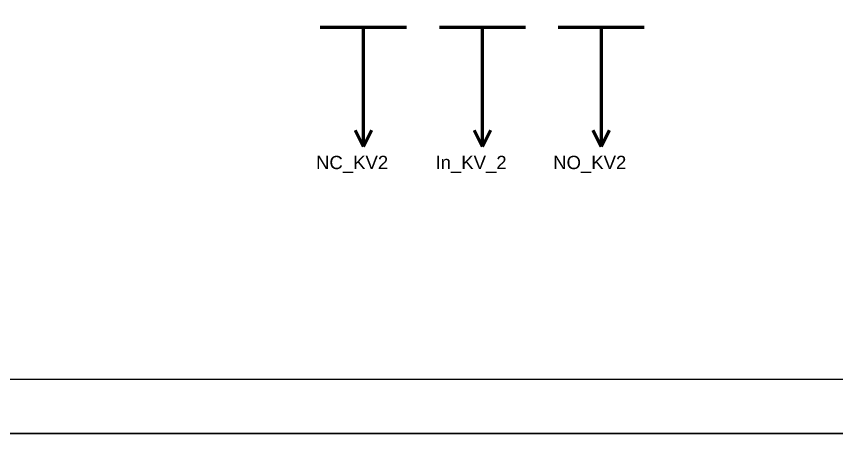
# Model space of a CAD drawing. Header units: millimetres. Extents: x 0 to 594, y 0 to 420.
# Drawn here: x 326 to 401.8, y 0 to 38.6 of the extents above; entities that cross this region are included whole.
import ezdxf
from ezdxf.enums import TextEntityAlignment as Align

# ---------------------------------------------------------------- set-up
doc = ezdxf.new("R2010")
doc.units = ezdxf.units.MM
for name, color, linetype in [('FORMATKA', 12, 'Continuous'), ('Sheet', 255, 'Continuous'), ('вспомогат', 4, 'Continuous')]:
    doc.layers.add(name, color=color, linetype=linetype)
doc.styles.get("Standard").update_dxf_attribs({"font": 'arial.ttf'})
doc.styles.add('TXT', font='simplex.shx', dxfattribs={"oblique": 15, "height": 2})

# ---------------------------------------------------------------- blocks, each defined once
blk = doc.blocks.new('fA2')
at = {"layer": 'FORMATKA', "color": 7}
for p, q in [((594, 0), (182, 0)), ((297, 0), (594, 0))]:
    blk.add_line(p, q, dxfattribs=at)
blk.add_lwpolyline([(0, 0), (0, 420), (594, 420), (594, 0)], close=True, dxfattribs=at)
blk.add_lwpolyline([(20, 5), (20, 415), (589, 415), (589, 5), (20, 5)], dxfattribs=at)
at = {"layer": 'FORMATKA', "color": 7, "style": 'TXT', "oblique": 15}
for tag, height, rotation, p in [('ОБОЗНАЧЕНИЕ', 3.8, 180, (55.5, 409.5)), ('ПЕРВ.ПРИМЕНЕНИЕ', 3.3, 90, (18, 261.5))]:
    blk.add_attdef(tag, text='', height=height, rotation=rotation, dxfattribs=at).set_placement(p, align=Align.CENTER)
for tag, height, p in [('ОБОЗНАЧЕНИЕ', 5, (528, 49)), ('НАИМЕНОВАНИЕ1', 3, (504.5, 37)), ('МАСШТАБ', 5, (579, 30)), ('НАИМЕНОВАНИЕ2', 4, (504.5, 29)), ('НАИМЕНОВАНИЕ3', 2.5, (504.5, 21.5)), ('МАТЕРИАЛ1', 2.5, (504.5, 14)), ('МАТЕРИАЛ2', 2.5, (504.5, 8.5))]:
    blk.add_attdef(tag, text='', height=height, dxfattribs=at).set_placement(p, align=Align.CENTER)
for tag, p, height in [('РАЗРАБОТАЛ', (422.5, 31.5), 2), ('ПРОВЕРИЛ', (422.5, 26.5), 2), ('Т.КОНТР', (422.5, 21.5), 2), ('ЛИСТ', (552.5, 21), 2.5), ('ЛИСТОВ', (575.5, 21), 2.5), ('Н.КОНТР', (422.5, 11.5), 2), ('УТВЕРДИЛ', (422.5, 6.5), 2)]:
    blk.add_attdef(tag, p, '', height=height, dxfattribs=at)

msp = doc.modelspace()

# ---------------------------------------------------------------- linework, layer by layer
at = {"layer": 'Sheet', "color": 0, "const_width": 0.3}
for points in [[(354.084, 37.593), (362.085, 37.593)], [(358.085, 37.593), (358.085, 31.179)], [(365.091, 37.593), (373.091, 37.593)], [(369.091, 37.593), (369.091, 31.179)], [(376.076, 37.593), (384.077, 37.593)], [(380.076, 37.593), (380.076, 31.179)], [(358.085, 36.09), (358.085, 31.095)], [(369.091, 36.09), (369.091, 31.095)], [(380.076, 36.09), (380.076, 31.095)], [(358.085, 31.095), (358.085, 29.084)], [(369.091, 31.095), (369.091, 29.084)], [(380.076, 31.095), (380.076, 29.084)], [(358.085, 29.084), (358.085, 26.544)], [(369.091, 29.084), (369.091, 26.544)], [(380.076, 29.084), (380.076, 26.544)], [(358.085, 26.544), (357.323, 28.068)], [(358.085, 26.544), (358.847, 28.068)], [(369.091, 26.544), (368.329, 28.068)], [(369.091, 26.544), (369.853, 28.068)], [(380.076, 26.544), (379.314, 28.068)], [(380.076, 26.544), (380.838, 28.068)]]:
    msp.add_lwpolyline(points, dxfattribs=at)

# ---------------------------------------------------------------- block references
at = {"layer": 'вспомогат', "color": 7}
msp.add_blockref('fA2', (0, 0), dxfattribs=at)

# ---------------------------------------------------------------- texts
at = {"layer": 'Sheet', "color": 0}
for s, p in [('NC_KV2', (353.703, 24.469)), ('In_KV_2', (364.752, 24.469)), ('NO_KV2', (375.631, 24.469))]:
    msp.add_text(s, height=1.2277, dxfattribs=at).set_placement(p)

doc.saveas('drawing.dxf')
